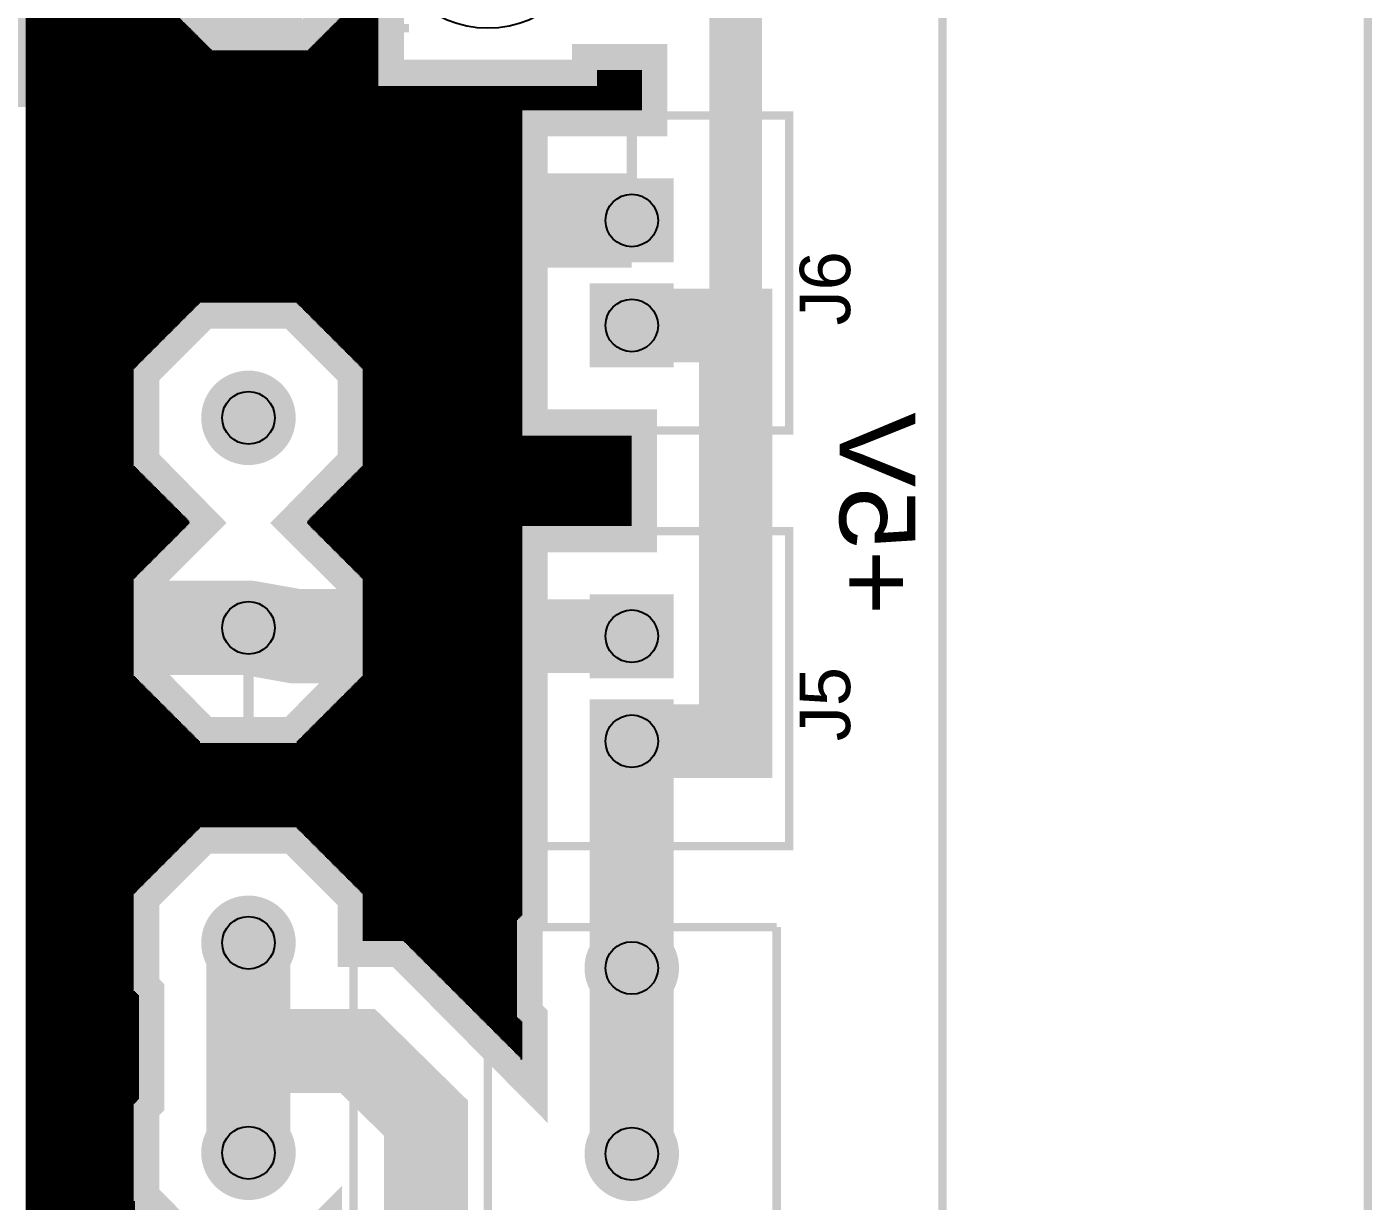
# Model space of a CAD drawing. Extents: x -1.81 to 1.81, y -3.04 to 3.03.
# Drawn here: x 0.475 to 1.756, y -1.612 to -0.494 of the extents above; entities that cross this region are included whole.
import ezdxf

# ---------------------------------------------------------------- set-up
doc = ezdxf.new("R2010")
doc.units = 0
doc.layers.get('0').update_dxf_attribs({"linetype": 'CONTINUOUS'})

# ---------------------------------------------------------------- blocks, each defined once
blk = doc.blocks.new('EPAD')
at = {"const_width": 0.5}
blk.add_lwpolyline([(-0.25, 0, 1), (0.25, 0, 1)], format="xyb", close=True, dxfattribs=at)
blk = doc.blocks.new('RPAD')
blk.add_trace([(-0.5, -0.5), (-0.5, 0.5), (0.5, -0.5), (0.5, 0.5)])

msp = doc.modelspace()

# ---------------------------------------------------------------- linework, layer by layer
for points, const_width in [([(1.752, -2.64), (1.752, 2.871)], 0.008), ([(-1.802, -2.65), (1.347, -2.65), (1.347, 2.861), (-1.802, 2.861), (-1.802, -2.65)], 0.008), ([(0.809, -0.396), (0.809, -0.55), (1.019, -0.55), (1.019, -0.535), (1.06, -0.535), (1.06, -0.573), (0.946, -0.573), (0.946, -0.883), (1.05, -0.883), (1.05, -0.969), (0.946, -0.969), (0.946, -1.34), (0.941, -1.345), (0.941, -1.436), (0.946, -1.441), (0.946, -1.477), (0.834, -1.364), (0.796, -1.364), (0.796, -1.32), (0.732, -1.256), (0.64, -1.256), (0.576, -1.32), (0.576, -1.411), (0.581, -1.416), (0.581, -1.515), (0.576, -1.52), (0.576, -1.611), (0.64, -1.676)], 0.05), ([(0.697, -0.505), (0.697, -0.406)], 0.08), ([(0.697, -0.406), (0.697, -0.516)], 0.01), ([(1.15, -0.778), (1.15, -0.445), (0.914, -0.445)], 0.05), ([(0.587, -0.452), (0.651, -0.516), (0.743, -0.516), (0.807, -0.452)], 0.05), ([(0.047, -0.524), (0.52, -0.524), (0.678, -0.524), (0.697, -0.505)], 0.08), ([(0.814, -0.52), (0.814, -0.47)], 0.008), ([(0.52, -0.678), (0.52, -0.524)], 0.09), ([(0.789, -0.495), (0.839, -0.495)], 0.008), ([(-1.213, -2.566), (0.786, -2.566), (0.786, -0.566), (-1.213, -0.566), (-1.213, -2.566)], 0.008), ([(0.901, -0.878), (1.201, -0.878), (1.201, -0.578), (0.901, -0.578), (0.901, -0.878)], 0.008), ([(1.051, -0.678), (1.051, -0.573)], 0.01), ([(0.874, -0.678), (0.52, -0.678)], 0.09), ([(0.686, -1.066), (0.52, -1.066), (0.52, -0.678)], 0.09), ([(1.051, -0.678), (0.874, -0.678), (0.874, -1.074)], 0.09), ([(0.951, -0.678), (0.901, -0.678)], 0.008), ([(0.951, -0.678), (0.951, -0.778), (0.901, -0.778)], 0.008), ([(1.051, -0.678), (0.946, -0.678)], 0.01), ([(0.796, -0.82), (0.796, -0.911), (0.742, -0.966), (0.796, -1.02), (0.796, -1.111), (0.732, -1.176), (0.64, -1.176), (0.576, -1.111), (0.576, -1.02), (0.63, -0.966), (0.576, -0.911), (0.576, -0.82), (0.64, -0.756), (0.732, -0.756), (0.796, -0.82)], 0.05), ([(1.051, -1.174), (1.15, -1.174), (1.15, -0.778), (1.051, -0.778)], 0.07), ([(0.901, -1.274), (1.201, -1.274), (1.201, -0.974), (0.901, -0.974), (0.901, -1.274)], 0.008), ([(0.52, -1.066), (0.52, -1.866)], 0.09), ([(0.874, -1.074), (0.731, -1.074), (0.686, -1.066)], 0.09), ([(1.05, -1.074), (0.874, -1.074)], 0.07), ([(1.051, -1.074), (1.05, -1.074)], 0.07), ([(0.686, -1.066), (0.576, -1.066)], 0.01), ([(0.686, -1.066), (0.796, -1.066)], 0.01), ([(0.686, -1.066), (0.686, -1.176)], 0.01), ([(0.951, -1.074), (0.901, -1.074)], 0.008), ([(0.951, -1.074), (0.951, -1.174), (0.901, -1.174)], 0.008), ([(1.051, -1.074), (0.946, -1.074)], 0.01), ([(1.051, -1.39), (1.051, -1.272), (1.051, -1.174)], 0.08), ([(0.686, -1.566), (0.686, -1.469), (0.686, -1.366)], 0.08), ([(0.914, -1.351), (0.914, -2.178)], 0.008), ([(0.914, -1.351), (1.189, -1.351)], 0.008), ([(0.914, -2.178), (1.189, -2.178), (1.189, -1.351)], 0.008), ([(1.051, -1.567), (1.051, -1.39)], 0.08), ([(1.051, -1.961), (0.953, -1.961), (0.855, -1.863), (0.855, -1.533), (0.79, -1.469), (0.686, -1.469)], 0.08), ([(0.732, -1.676), (0.75, -1.658), (0.75, -1.774)], 0.05)]:
    msp.add_lwpolyline(points, dxfattribs=dict(const_width=const_width))
for points in [[(0.477, -2.453), (0.477, 0.559)], [(0.478, -2.453), (0.478, 0.559)], [(0.479, -2.453), (0.479, 0.559)], [(0.48, -2.453), (0.48, 0.559)], [(0.481, -2.453), (0.481, 0.559)], [(0.482, -2.453), (0.482, 0.559)], [(0.483, -2.453), (0.483, 0.559)], [(0.484, -2.453), (0.484, 0.559)], [(0.485, -2.453), (0.485, 0.559)], [(0.486, -2.453), (0.486, 0.559)], [(0.487, -2.453), (0.487, 0.559)], [(0.488, -2.453), (0.488, 0.559)], [(0.489, -2.453), (0.489, 0.559)], [(0.49, -2.453), (0.49, 0.559)], [(0.491, -2.453), (0.491, 0.559)], [(0.492, -2.453), (0.492, 0.559)], [(0.493, -2.453), (0.493, 0.559)], [(0.494, -2.453), (0.494, 0.559)], [(0.495, -2.453), (0.495, 0.559)], [(0.496, -2.453), (0.496, 0.559)], [(0.497, -2.453), (0.497, 0.559)], [(0.498, -2.453), (0.498, 0.559)], [(0.499, -2.453), (0.499, 0.559)], [(0.5, -2.453), (0.5, 0.559)], [(0.501, -2.453), (0.501, 0.559)], [(0.502, -2.453), (0.502, 0.559)], [(0.503, -2.453), (0.503, 0.559)], [(0.504, -2.453), (0.504, 0.559)], [(0.505, -2.453), (0.505, 0.559)], [(0.506, -2.453), (0.506, 0.559)], [(0.507, -2.453), (0.507, 0.559)], [(0.508, -2.453), (0.508, 0.559)], [(0.509, -2.453), (0.509, 0.559)], [(0.51, -2.453), (0.51, 0.559)], [(0.511, -2.453), (0.511, 0.559)], [(0.512, -2.453), (0.512, 0.559)], [(0.513, -2.453), (0.513, 0.559)], [(0.514, -2.453), (0.514, 0.559)], [(0.515, -2.453), (0.515, 0.559)], [(0.516, -2.453), (0.516, 0.559)], [(0.517, -2.453), (0.517, 0.559)], [(0.518, -2.453), (0.518, 0.559)], [(0.519, -2.453), (0.519, 0.559)], [(0.52, -2.453), (0.52, 0.559)], [(0.521, -2.453), (0.521, 0.559)], [(0.522, -2.453), (0.522, 0.559)], [(0.523, -2.453), (0.523, 0.559)], [(0.524, -2.453), (0.524, 0.559)], [(0.525, -2.453), (0.525, 0.559)], [(0.526, -2.453), (0.526, 0.559)], [(0.527, -2.453), (0.527, 0.559)], [(0.528, -2.453), (0.528, 0.559)], [(0.529, -2.453), (0.529, 0.559)], [(0.53, -2.453), (0.53, 0.559)], [(0.531, -2.453), (0.531, 0.559)], [(0.532, -2.453), (0.532, 0.559)], [(0.533, -2.453), (0.533, 0.559)], [(0.534, -2.453), (0.534, 0.559)], [(0.535, -2.453), (0.535, 0.559)], [(0.536, -2.453), (0.536, 0.559)], [(0.537, -2.453), (0.537, 0.559)], [(0.538, -2.453), (0.538, 0.559)], [(0.539, -2.453), (0.539, 0.559)], [(0.54, -2.453), (0.54, 0.559)], [(0.541, -2.453), (0.541, 0.559)], [(0.542, -2.453), (0.542, 0.559)], [(0.543, -2.453), (0.543, 0.559)], [(0.544, -2.453), (0.544, 0.559)], [(0.545, -2.453), (0.545, 0.559)], [(0.546, -2.453), (0.546, 0.559)], [(0.476, -2.453), (0.476, -0.179)], [(0.547, -2.453), (0.547, -0.178)], [(0.548, -2.453), (0.548, -0.179)], [(0.475, -2.453), (0.475, -0.18)], [(0.549, -2.453), (0.549, -0.18)], [(0.55, -2.453), (0.55, -0.181)], [(0.551, -2.453), (0.551, -0.182)], [(0.552, -2.453), (0.552, -0.183)], [(0.553, -2.453), (0.553, -0.184)], [(0.554, -2.453), (0.554, -0.185)], [(0.555, -2.453), (0.555, -0.186)], [(0.556, -2.453), (0.556, -0.187)], [(0.557, -2.453), (0.557, -0.188)], [(0.558, -2.453), (0.558, -0.189)], [(0.559, -2.453), (0.559, -0.19)], [(0.56, -2.453), (0.56, -0.191)], [(0.561, -2.453), (0.561, -0.192)], [(0.562, -2.453), (0.562, -0.193)], [(0.563, -2.453), (0.563, -0.194)], [(0.564, -2.453), (0.564, -0.195)], [(0.565, -2.453), (0.565, -0.196)], [(0.566, -2.453), (0.566, -0.197)], [(0.567, -2.453), (0.567, -0.198)], [(0.568, -2.453), (0.568, -0.199)], [(0.569, -2.453), (0.569, -0.2)], [(0.57, -2.453), (0.57, -0.201)], [(0.571, -2.453), (0.571, -0.202)], [(0.572, -2.453), (0.572, -0.203)], [(0.573, -2.453), (0.573, -0.204)], [(0.574, -2.453), (0.574, -0.205)], [(0.575, -2.453), (0.575, -0.206)], [(0.576, -2.453), (0.576, -0.207)], [(0.577, -0.819), (0.577, -0.208)], [(0.578, -0.818), (0.578, -0.209)], [(0.579, -0.817), (0.579, -0.21)], [(0.58, -0.816), (0.58, -0.211)], [(0.581, -0.815), (0.581, -0.212)], [(0.582, -0.814), (0.582, -0.213)], [(0.583, -0.813), (0.583, -0.214)], [(0.584, -0.812), (0.584, -0.215)], [(0.585, -0.811), (0.585, -0.216)], [(0.586, -0.81), (0.586, -0.217)], [(0.587, -0.809), (0.587, -0.218)], [(0.807, -1.364), (0.807, -0.394)], [(0.808, -1.364), (0.808, -0.395)], [(0.809, -1.364), (0.809, -0.396)], [(0.588, -0.808), (0.588, -0.453)], [(0.589, -0.807), (0.589, -0.454)], [(0.59, -0.806), (0.59, -0.455)], [(0.591, -0.805), (0.591, -0.456)], [(0.592, -0.804), (0.592, -0.457)], [(0.593, -0.803), (0.593, -0.458)], [(0.594, -0.802), (0.594, -0.459)], [(0.595, -0.801), (0.595, -0.46)], [(0.596, -0.8), (0.596, -0.461)], [(0.798, -1.364), (0.798, -0.461)], [(0.799, -1.364), (0.799, -0.46)], [(0.8, -1.364), (0.8, -0.459)], [(0.801, -1.364), (0.801, -0.458)], [(0.802, -1.364), (0.802, -0.457)], [(0.803, -1.364), (0.803, -0.456)], [(0.804, -1.364), (0.804, -0.455)], [(0.805, -1.364), (0.805, -0.454)], [(0.806, -1.364), (0.806, -0.453)], [(0.597, -0.799), (0.597, -0.462)], [(0.598, -0.798), (0.598, -0.463)], [(0.599, -0.797), (0.599, -0.464)], [(0.6, -0.796), (0.6, -0.465)], [(0.601, -0.795), (0.601, -0.466)], [(0.602, -0.794), (0.602, -0.467)], [(0.603, -0.793), (0.603, -0.468)], [(0.604, -0.792), (0.604, -0.469)], [(0.605, -0.791), (0.605, -0.47)], [(0.606, -0.79), (0.606, -0.471)], [(0.607, -0.789), (0.607, -0.472)], [(0.608, -0.788), (0.608, -0.473)], [(0.786, -0.81), (0.786, -0.473)], [(0.787, -0.811), (0.787, -0.472)], [(0.788, -0.812), (0.788, -0.471)], [(0.789, -0.813), (0.789, -0.47)], [(0.79, -0.814), (0.79, -0.469)], [(0.791, -0.815), (0.791, -0.468)], [(0.792, -0.816), (0.792, -0.467)], [(0.793, -0.817), (0.793, -0.466)], [(0.794, -0.818), (0.794, -0.465)], [(0.795, -0.819), (0.795, -0.464)], [(0.796, -1.364), (0.796, -0.463)], [(0.797, -1.364), (0.797, -0.462)], [(0.609, -0.787), (0.609, -0.474)], [(0.61, -0.786), (0.61, -0.475)], [(0.611, -0.785), (0.611, -0.476)], [(0.612, -0.784), (0.612, -0.477)], [(0.613, -0.783), (0.613, -0.478)], [(0.614, -0.782), (0.614, -0.479)], [(0.615, -0.781), (0.615, -0.48)], [(0.616, -0.78), (0.616, -0.481)], [(0.617, -0.779), (0.617, -0.482)], [(0.618, -0.778), (0.618, -0.483)], [(0.619, -0.777), (0.619, -0.484)], [(0.62, -0.776), (0.62, -0.485)], [(0.621, -0.775), (0.621, -0.486)], [(0.773, -0.797), (0.773, -0.486)], [(0.774, -0.798), (0.774, -0.485)], [(0.775, -0.799), (0.775, -0.484)], [(0.776, -0.8), (0.776, -0.483)], [(0.777, -0.801), (0.777, -0.482)], [(0.778, -0.802), (0.778, -0.481)], [(0.779, -0.803), (0.779, -0.48)], [(0.78, -0.804), (0.78, -0.479)], [(0.781, -0.805), (0.781, -0.478)], [(0.782, -0.806), (0.782, -0.477)], [(0.783, -0.807), (0.783, -0.476)], [(0.784, -0.808), (0.784, -0.475)], [(0.785, -0.809), (0.785, -0.474)], [(0.622, -0.774), (0.622, -0.487)], [(0.623, -0.773), (0.623, -0.488)], [(0.624, -0.772), (0.624, -0.489)], [(0.625, -0.771), (0.625, -0.49)], [(0.626, -0.77), (0.626, -0.491)], [(0.627, -0.769), (0.627, -0.492)], [(0.628, -0.768), (0.628, -0.493)], [(0.629, -0.767), (0.629, -0.494)], [(0.63, -0.766), (0.63, -0.495)], [(0.631, -0.765), (0.631, -0.496)], [(0.632, -0.764), (0.632, -0.497)], [(0.633, -0.763), (0.633, -0.498)], [(0.634, -0.762), (0.634, -0.499)], [(0.76, -0.784), (0.76, -0.499)], [(0.761, -0.785), (0.761, -0.498)], [(0.762, -0.786), (0.762, -0.497)], [(0.763, -0.787), (0.763, -0.496)], [(0.764, -0.788), (0.764, -0.495)], [(0.765, -0.789), (0.765, -0.494)], [(0.766, -0.79), (0.766, -0.493)], [(0.767, -0.791), (0.767, -0.492)], [(0.768, -0.792), (0.768, -0.491)], [(0.769, -0.793), (0.769, -0.49)], [(0.77, -0.794), (0.77, -0.489)], [(0.771, -0.795), (0.771, -0.488)], [(0.772, -0.796), (0.772, -0.487)], [(0.635, -0.761), (0.635, -0.5)], [(0.636, -0.76), (0.636, -0.501)], [(0.637, -0.759), (0.637, -0.502)], [(0.638, -0.758), (0.638, -0.503)], [(0.639, -0.757), (0.639, -0.504)], [(0.64, -0.756), (0.64, -0.505)], [(0.641, -0.756), (0.641, -0.506)], [(0.642, -0.756), (0.642, -0.507)], [(0.643, -0.756), (0.643, -0.508)], [(0.644, -0.756), (0.644, -0.509)], [(0.645, -0.756), (0.645, -0.51)], [(0.646, -0.756), (0.646, -0.511)], [(0.647, -0.756), (0.647, -0.512)], [(0.747, -0.771), (0.747, -0.512)], [(0.748, -0.772), (0.748, -0.511)], [(0.749, -0.773), (0.749, -0.51)], [(0.75, -0.774), (0.75, -0.509)], [(0.751, -0.775), (0.751, -0.508)], [(0.752, -0.776), (0.752, -0.507)], [(0.753, -0.777), (0.753, -0.506)], [(0.754, -0.778), (0.754, -0.505)], [(0.755, -0.779), (0.755, -0.504)], [(0.756, -0.78), (0.756, -0.503)], [(0.757, -0.781), (0.757, -0.502)], [(0.758, -0.782), (0.758, -0.501)], [(0.759, -0.783), (0.759, -0.5)], [(0.648, -0.756), (0.648, -0.513)], [(0.649, -0.756), (0.649, -0.514)], [(0.65, -0.756), (0.65, -0.515)], [(0.651, -0.756), (0.651, -0.516)], [(0.652, -0.756), (0.652, -0.516)], [(0.653, -0.756), (0.653, -0.516)], [(0.654, -0.756), (0.654, -0.516)], [(0.655, -0.756), (0.655, -0.516)], [(0.656, -0.756), (0.656, -0.516)], [(0.657, -0.756), (0.657, -0.516)], [(0.658, -0.756), (0.658, -0.516)], [(0.659, -0.756), (0.659, -0.516)], [(0.66, -0.756), (0.66, -0.516)], [(0.661, -0.756), (0.661, -0.516)], [(0.662, -0.756), (0.662, -0.516)], [(0.663, -0.756), (0.663, -0.516)], [(0.664, -0.756), (0.664, -0.516)], [(0.665, -0.756), (0.665, -0.516)], [(0.666, -0.756), (0.666, -0.516)], [(0.667, -0.756), (0.667, -0.516)], [(0.668, -0.756), (0.668, -0.516)], [(0.669, -0.756), (0.669, -0.516)], [(0.67, -0.756), (0.67, -0.516)], [(0.671, -0.756), (0.671, -0.516)], [(0.672, -0.756), (0.672, -0.516)], [(0.673, -0.756), (0.673, -0.516)], [(0.674, -0.756), (0.674, -0.516)], [(0.675, -0.756), (0.675, -0.516)], [(0.676, -0.756), (0.676, -0.516)], [(0.677, -0.756), (0.677, -0.516)], [(0.678, -0.756), (0.678, -0.516)], [(0.679, -0.756), (0.679, -0.516)], [(0.68, -0.756), (0.68, -0.516)], [(0.681, -0.756), (0.681, -0.516)], [(0.682, -0.756), (0.682, -0.516)], [(0.683, -0.756), (0.683, -0.516)], [(0.684, -0.756), (0.684, -0.516)], [(0.685, -0.756), (0.685, -0.516)], [(0.686, -0.756), (0.686, -0.516)], [(0.687, -0.756), (0.687, -0.516)], [(0.688, -0.756), (0.688, -0.516)], [(0.689, -0.756), (0.689, -0.516)], [(0.69, -0.756), (0.69, -0.516)], [(0.691, -0.756), (0.691, -0.516)], [(0.692, -0.756), (0.692, -0.516)], [(0.693, -0.756), (0.693, -0.516)], [(0.694, -0.756), (0.694, -0.516)], [(0.695, -0.756), (0.695, -0.516)], [(0.696, -0.756), (0.696, -0.516)], [(0.697, -0.756), (0.697, -0.516)], [(0.698, -0.756), (0.698, -0.516)], [(0.699, -0.756), (0.699, -0.516)], [(0.7, -0.756), (0.7, -0.516)], [(0.701, -0.756), (0.701, -0.516)], [(0.702, -0.756), (0.702, -0.516)], [(0.703, -0.756), (0.703, -0.516)], [(0.704, -0.756), (0.704, -0.516)], [(0.705, -0.756), (0.705, -0.516)], [(0.706, -0.756), (0.706, -0.516)], [(0.707, -0.756), (0.707, -0.516)], [(0.708, -0.756), (0.708, -0.516)], [(0.709, -0.756), (0.709, -0.516)], [(0.71, -0.756), (0.71, -0.516)], [(0.711, -0.756), (0.711, -0.516)], [(0.712, -0.756), (0.712, -0.516)], [(0.713, -0.756), (0.713, -0.516)], [(0.714, -0.756), (0.714, -0.516)], [(0.715, -0.756), (0.715, -0.516)], [(0.716, -0.756), (0.716, -0.516)], [(0.717, -0.756), (0.717, -0.516)], [(0.718, -0.756), (0.718, -0.516)], [(0.719, -0.756), (0.719, -0.516)], [(0.72, -0.756), (0.72, -0.516)], [(0.721, -0.756), (0.721, -0.516)], [(0.722, -0.756), (0.722, -0.516)], [(0.723, -0.756), (0.723, -0.516)], [(0.724, -0.756), (0.724, -0.516)], [(0.725, -0.756), (0.725, -0.516)], [(0.726, -0.756), (0.726, -0.516)], [(0.727, -0.756), (0.727, -0.516)], [(0.728, -0.756), (0.728, -0.516)], [(0.729, -0.756), (0.729, -0.516)], [(0.73, -0.756), (0.73, -0.516)], [(0.731, -0.756), (0.731, -0.516)], [(0.732, -0.756), (0.732, -0.516)], [(0.733, -0.757), (0.733, -0.516)], [(0.734, -0.758), (0.734, -0.516)], [(0.735, -0.759), (0.735, -0.516)], [(0.736, -0.76), (0.736, -0.516)], [(0.737, -0.761), (0.737, -0.516)], [(0.738, -0.762), (0.738, -0.516)], [(0.739, -0.763), (0.739, -0.516)], [(0.74, -0.764), (0.74, -0.516)], [(0.741, -0.765), (0.741, -0.516)], [(0.742, -0.766), (0.742, -0.516)], [(0.743, -0.767), (0.743, -0.516)], [(0.744, -0.768), (0.744, -0.515)], [(0.745, -0.769), (0.745, -0.514)], [(0.746, -0.77), (0.746, -0.513)], [(1.019, -0.573), (1.019, -0.535)], [(1.02, -0.573), (1.02, -0.535)], [(1.021, -0.573), (1.021, -0.535)], [(1.022, -0.573), (1.022, -0.535)], [(1.023, -0.573), (1.023, -0.535)], [(1.024, -0.573), (1.024, -0.535)], [(1.025, -0.573), (1.025, -0.535)], [(1.026, -0.573), (1.026, -0.535)], [(1.027, -0.573), (1.027, -0.535)], [(1.028, -0.573), (1.028, -0.535)], [(1.029, -0.573), (1.029, -0.535)], [(1.03, -0.573), (1.03, -0.535)], [(1.031, -0.573), (1.031, -0.535)], [(1.032, -0.573), (1.032, -0.535)], [(1.033, -0.573), (1.033, -0.535)], [(1.034, -0.573), (1.034, -0.535)], [(1.035, -0.573), (1.035, -0.535)], [(1.036, -0.573), (1.036, -0.535)], [(1.037, -0.573), (1.037, -0.535)], [(1.038, -0.573), (1.038, -0.535)], [(1.039, -0.573), (1.039, -0.535)], [(1.04, -0.573), (1.04, -0.535)], [(1.041, -0.573), (1.041, -0.535)], [(1.042, -0.573), (1.042, -0.535)], [(1.043, -0.573), (1.043, -0.535)], [(1.044, -0.573), (1.044, -0.535)], [(1.045, -0.573), (1.045, -0.535)], [(1.046, -0.573), (1.046, -0.535)], [(1.047, -0.573), (1.047, -0.535)], [(1.048, -0.573), (1.048, -0.535)], [(1.049, -0.573), (1.049, -0.535)], [(1.05, -0.573), (1.05, -0.535)], [(1.051, -0.573), (1.051, -0.535)], [(1.052, -0.573), (1.052, -0.535)], [(1.053, -0.573), (1.053, -0.535)], [(1.054, -0.573), (1.054, -0.535)], [(1.055, -0.573), (1.055, -0.535)], [(1.056, -0.573), (1.056, -0.535)], [(1.057, -0.573), (1.057, -0.535)], [(1.058, -0.573), (1.058, -0.535)], [(1.059, -0.573), (1.059, -0.535)], [(1.06, -0.573), (1.06, -0.535)], [(0.81, -1.364), (0.81, -0.55)], [(0.811, -1.364), (0.811, -0.55)], [(0.812, -1.364), (0.812, -0.55)], [(0.813, -1.364), (0.813, -0.55)], [(0.814, -1.364), (0.814, -0.55)], [(0.815, -1.364), (0.815, -0.55)], [(0.816, -1.364), (0.816, -0.55)], [(0.817, -1.364), (0.817, -0.55)], [(0.818, -1.364), (0.818, -0.55)], [(0.819, -1.364), (0.819, -0.55)], [(0.82, -1.364), (0.82, -0.55)], [(0.821, -1.364), (0.821, -0.55)], [(0.822, -1.364), (0.822, -0.55)], [(0.823, -1.364), (0.823, -0.55)], [(0.824, -1.364), (0.824, -0.55)], [(0.825, -1.364), (0.825, -0.55)], [(0.826, -1.364), (0.826, -0.55)], [(0.827, -1.364), (0.827, -0.55)], [(0.828, -1.364), (0.828, -0.55)], [(0.829, -1.364), (0.829, -0.55)], [(0.83, -1.364), (0.83, -0.55)], [(0.831, -1.364), (0.831, -0.55)], [(0.832, -1.364), (0.832, -0.55)], [(0.833, -1.364), (0.833, -0.55)], [(0.834, -1.364), (0.834, -0.55)], [(0.835, -1.365), (0.835, -0.55)], [(0.836, -1.366), (0.836, -0.55)], [(0.837, -1.367), (0.837, -0.55)], [(0.838, -1.368), (0.838, -0.55)], [(0.839, -1.369), (0.839, -0.55)], [(0.84, -1.37), (0.84, -0.55)], [(0.841, -1.371), (0.841, -0.55)], [(0.842, -1.372), (0.842, -0.55)], [(0.843, -1.373), (0.843, -0.55)], [(0.844, -1.374), (0.844, -0.55)], [(0.845, -1.375), (0.845, -0.55)], [(0.846, -1.376), (0.846, -0.55)], [(0.847, -1.377), (0.847, -0.55)], [(0.848, -1.378), (0.848, -0.55)], [(0.849, -1.379), (0.849, -0.55)], [(0.85, -1.38), (0.85, -0.55)], [(0.851, -1.381), (0.851, -0.55)], [(0.852, -1.382), (0.852, -0.55)], [(0.853, -1.383), (0.853, -0.55)], [(0.854, -1.384), (0.854, -0.55)], [(0.855, -1.385), (0.855, -0.55)], [(0.856, -1.386), (0.856, -0.55)], [(0.857, -1.387), (0.857, -0.55)], [(0.858, -1.388), (0.858, -0.55)], [(0.859, -1.389), (0.859, -0.55)], [(0.86, -1.39), (0.86, -0.55)], [(0.861, -1.391), (0.861, -0.55)], [(0.862, -1.392), (0.862, -0.55)], [(0.863, -1.393), (0.863, -0.55)], [(0.864, -1.394), (0.864, -0.55)], [(0.865, -1.395), (0.865, -0.55)], [(0.866, -1.396), (0.866, -0.55)], [(0.867, -1.397), (0.867, -0.55)], [(0.868, -1.398), (0.868, -0.55)], [(0.869, -1.399), (0.869, -0.55)], [(0.87, -1.4), (0.87, -0.55)], [(0.871, -1.401), (0.871, -0.55)], [(0.872, -1.402), (0.872, -0.55)], [(0.873, -1.403), (0.873, -0.55)], [(0.874, -1.404), (0.874, -0.55)], [(0.875, -1.405), (0.875, -0.55)], [(0.876, -1.406), (0.876, -0.55)], [(0.877, -1.407), (0.877, -0.55)], [(0.878, -1.408), (0.878, -0.55)], [(0.879, -1.409), (0.879, -0.55)], [(0.88, -1.41), (0.88, -0.55)], [(0.881, -1.411), (0.881, -0.55)], [(0.882, -1.412), (0.882, -0.55)], [(0.883, -1.413), (0.883, -0.55)], [(0.884, -1.414), (0.884, -0.55)], [(0.885, -1.415), (0.885, -0.55)], [(0.886, -1.416), (0.886, -0.55)], [(0.887, -1.417), (0.887, -0.55)], [(0.888, -1.418), (0.888, -0.55)], [(0.889, -1.419), (0.889, -0.55)], [(0.89, -1.42), (0.89, -0.55)], [(0.891, -1.421), (0.891, -0.55)], [(0.892, -1.422), (0.892, -0.55)], [(0.893, -1.423), (0.893, -0.55)], [(0.894, -1.424), (0.894, -0.55)], [(0.895, -1.425), (0.895, -0.55)], [(0.896, -1.426), (0.896, -0.55)], [(0.897, -1.427), (0.897, -0.55)], [(0.898, -1.428), (0.898, -0.55)], [(0.899, -1.429), (0.899, -0.55)], [(0.9, -1.43), (0.9, -0.55)], [(0.901, -1.431), (0.901, -0.55)], [(0.902, -1.432), (0.902, -0.55)], [(0.903, -1.433), (0.903, -0.55)], [(0.904, -1.434), (0.904, -0.55)], [(0.905, -1.435), (0.905, -0.55)], [(0.906, -1.436), (0.906, -0.55)], [(0.907, -1.437), (0.907, -0.55)], [(0.908, -1.438), (0.908, -0.55)], [(0.909, -1.439), (0.909, -0.55)], [(0.91, -1.44), (0.91, -0.55)], [(0.911, -1.441), (0.911, -0.55)], [(0.912, -1.442), (0.912, -0.55)], [(0.913, -1.443), (0.913, -0.55)], [(0.914, -1.444), (0.914, -0.55)], [(0.915, -1.445), (0.915, -0.55)], [(0.916, -1.446), (0.916, -0.55)], [(0.917, -1.447), (0.917, -0.55)], [(0.918, -1.448), (0.918, -0.55)], [(0.919, -1.449), (0.919, -0.55)], [(0.92, -1.45), (0.92, -0.55)], [(0.921, -1.451), (0.921, -0.55)], [(0.922, -1.452), (0.922, -0.55)], [(0.923, -1.453), (0.923, -0.55)], [(0.924, -1.454), (0.924, -0.55)], [(0.925, -1.455), (0.925, -0.55)], [(0.926, -1.456), (0.926, -0.55)], [(0.927, -1.457), (0.927, -0.55)], [(0.928, -1.458), (0.928, -0.55)], [(0.929, -1.459), (0.929, -0.55)], [(0.93, -1.46), (0.93, -0.55)], [(0.931, -1.461), (0.931, -0.55)], [(0.932, -1.462), (0.932, -0.55)], [(0.933, -1.463), (0.933, -0.55)], [(0.934, -1.464), (0.934, -0.55)], [(0.935, -1.465), (0.935, -0.55)], [(0.936, -1.466), (0.936, -0.55)], [(0.937, -1.467), (0.937, -0.55)], [(0.938, -1.468), (0.938, -0.55)], [(0.939, -1.469), (0.939, -0.55)], [(0.94, -1.47), (0.94, -0.55)], [(0.941, -1.471), (0.941, -0.55)], [(0.942, -1.344), (0.942, -0.55)], [(0.943, -1.343), (0.943, -0.55)], [(0.944, -1.342), (0.944, -0.55)], [(0.945, -1.341), (0.945, -0.55)], [(0.946, -1.34), (0.946, -0.55)], [(0.947, -0.573), (0.947, -0.55)], [(0.948, -0.573), (0.948, -0.55)], [(0.949, -0.573), (0.949, -0.55)], [(0.95, -0.573), (0.95, -0.55)], [(0.951, -0.573), (0.951, -0.55)], [(0.952, -0.573), (0.952, -0.55)], [(0.953, -0.573), (0.953, -0.55)], [(0.954, -0.573), (0.954, -0.55)], [(0.955, -0.573), (0.955, -0.55)], [(0.956, -0.573), (0.956, -0.55)], [(0.957, -0.573), (0.957, -0.55)], [(0.958, -0.573), (0.958, -0.55)], [(0.959, -0.573), (0.959, -0.55)], [(0.96, -0.573), (0.96, -0.55)], [(0.961, -0.573), (0.961, -0.55)], [(0.962, -0.573), (0.962, -0.55)], [(0.963, -0.573), (0.963, -0.55)], [(0.964, -0.573), (0.964, -0.55)], [(0.965, -0.573), (0.965, -0.55)], [(0.966, -0.573), (0.966, -0.55)], [(0.967, -0.573), (0.967, -0.55)], [(0.968, -0.573), (0.968, -0.55)], [(0.969, -0.573), (0.969, -0.55)], [(0.97, -0.573), (0.97, -0.55)], [(0.971, -0.573), (0.971, -0.55)], [(0.972, -0.573), (0.972, -0.55)], [(0.973, -0.573), (0.973, -0.55)], [(0.974, -0.573), (0.974, -0.55)], [(0.975, -0.573), (0.975, -0.55)], [(0.976, -0.573), (0.976, -0.55)], [(0.977, -0.573), (0.977, -0.55)], [(0.978, -0.573), (0.978, -0.55)], [(0.979, -0.573), (0.979, -0.55)], [(0.98, -0.573), (0.98, -0.55)], [(0.981, -0.573), (0.981, -0.55)], [(0.982, -0.573), (0.982, -0.55)], [(0.983, -0.573), (0.983, -0.55)], [(0.984, -0.573), (0.984, -0.55)], [(0.985, -0.573), (0.985, -0.55)], [(0.986, -0.573), (0.986, -0.55)], [(0.987, -0.573), (0.987, -0.55)], [(0.988, -0.573), (0.988, -0.55)], [(0.989, -0.573), (0.989, -0.55)], [(0.99, -0.573), (0.99, -0.55)], [(0.991, -0.573), (0.991, -0.55)], [(0.992, -0.573), (0.992, -0.55)], [(0.993, -0.573), (0.993, -0.55)], [(0.994, -0.573), (0.994, -0.55)], [(0.995, -0.573), (0.995, -0.55)], [(0.996, -0.573), (0.996, -0.55)], [(0.997, -0.573), (0.997, -0.55)], [(0.998, -0.573), (0.998, -0.55)], [(0.999, -0.573), (0.999, -0.55)], [(1, -0.573), (1, -0.55)], [(1.001, -0.573), (1.001, -0.55)], [(1.002, -0.573), (1.002, -0.55)], [(1.003, -0.573), (1.003, -0.55)], [(1.004, -0.573), (1.004, -0.55)], [(1.005, -0.573), (1.005, -0.55)], [(1.006, -0.573), (1.006, -0.55)], [(1.007, -0.573), (1.007, -0.55)], [(1.008, -0.573), (1.008, -0.55)], [(1.009, -0.573), (1.009, -0.55)], [(1.01, -0.573), (1.01, -0.55)], [(1.011, -0.573), (1.011, -0.55)], [(1.012, -0.573), (1.012, -0.55)], [(1.013, -0.573), (1.013, -0.55)], [(1.014, -0.573), (1.014, -0.55)], [(1.015, -0.573), (1.015, -0.55)], [(1.016, -0.573), (1.016, -0.55)], [(1.017, -0.573), (1.017, -0.55)], [(1.018, -0.573), (1.018, -0.55)], [(0.947, -0.969), (0.947, -0.883)], [(0.948, -0.969), (0.948, -0.883)], [(0.949, -0.969), (0.949, -0.883)], [(0.95, -0.969), (0.95, -0.883)], [(0.951, -0.969), (0.951, -0.883)], [(0.952, -0.969), (0.952, -0.883)], [(0.953, -0.969), (0.953, -0.883)], [(0.954, -0.969), (0.954, -0.883)], [(0.955, -0.969), (0.955, -0.883)], [(0.956, -0.969), (0.956, -0.883)], [(0.957, -0.969), (0.957, -0.883)], [(0.958, -0.969), (0.958, -0.883)], [(0.959, -0.969), (0.959, -0.883)], [(0.96, -0.969), (0.96, -0.883)], [(0.961, -0.969), (0.961, -0.883)], [(0.962, -0.969), (0.962, -0.883)], [(0.963, -0.969), (0.963, -0.883)], [(0.964, -0.969), (0.964, -0.883)], [(0.965, -0.969), (0.965, -0.883)], [(0.966, -0.969), (0.966, -0.883)], [(0.967, -0.969), (0.967, -0.883)], [(0.968, -0.969), (0.968, -0.883)], [(0.969, -0.969), (0.969, -0.883)], [(0.97, -0.969), (0.97, -0.883)], [(0.971, -0.969), (0.971, -0.883)], [(0.972, -0.969), (0.972, -0.883)], [(0.973, -0.969), (0.973, -0.883)], [(0.974, -0.969), (0.974, -0.883)], [(0.975, -0.969), (0.975, -0.883)], [(0.976, -0.969), (0.976, -0.883)], [(0.977, -0.969), (0.977, -0.883)], [(0.978, -0.969), (0.978, -0.883)], [(0.979, -0.969), (0.979, -0.883)], [(0.98, -0.969), (0.98, -0.883)], [(0.981, -0.969), (0.981, -0.883)], [(0.982, -0.969), (0.982, -0.883)], [(0.983, -0.969), (0.983, -0.883)], [(0.984, -0.969), (0.984, -0.883)], [(0.985, -0.969), (0.985, -0.883)], [(0.986, -0.969), (0.986, -0.883)], [(0.987, -0.969), (0.987, -0.883)], [(0.988, -0.969), (0.988, -0.883)], [(0.989, -0.969), (0.989, -0.883)], [(0.99, -0.969), (0.99, -0.883)], [(0.991, -0.969), (0.991, -0.883)], [(0.992, -0.969), (0.992, -0.883)], [(0.993, -0.969), (0.993, -0.883)], [(0.994, -0.969), (0.994, -0.883)], [(0.995, -0.969), (0.995, -0.883)], [(0.996, -0.969), (0.996, -0.883)], [(0.997, -0.969), (0.997, -0.883)], [(0.998, -0.969), (0.998, -0.883)], [(0.999, -0.969), (0.999, -0.883)], [(1, -0.969), (1, -0.883)], [(1.001, -0.969), (1.001, -0.883)], [(1.002, -0.969), (1.002, -0.883)], [(1.003, -0.969), (1.003, -0.883)], [(1.004, -0.969), (1.004, -0.883)], [(1.005, -0.969), (1.005, -0.883)], [(1.006, -0.969), (1.006, -0.883)], [(1.007, -0.969), (1.007, -0.883)], [(1.008, -0.969), (1.008, -0.883)], [(1.009, -0.969), (1.009, -0.883)], [(1.01, -0.969), (1.01, -0.883)], [(1.011, -0.969), (1.011, -0.883)], [(1.012, -0.969), (1.012, -0.883)], [(1.013, -0.969), (1.013, -0.883)], [(1.014, -0.969), (1.014, -0.883)], [(1.015, -0.969), (1.015, -0.883)], [(1.016, -0.969), (1.016, -0.883)], [(1.017, -0.969), (1.017, -0.883)], [(1.018, -0.969), (1.018, -0.883)], [(1.019, -0.969), (1.019, -0.883)], [(1.02, -0.969), (1.02, -0.883)], [(1.021, -0.969), (1.021, -0.883)], [(1.022, -0.969), (1.022, -0.883)], [(1.023, -0.969), (1.023, -0.883)], [(1.024, -0.969), (1.024, -0.883)], [(1.025, -0.969), (1.025, -0.883)], [(1.026, -0.969), (1.026, -0.883)], [(1.027, -0.969), (1.027, -0.883)], [(1.028, -0.969), (1.028, -0.883)], [(1.029, -0.969), (1.029, -0.883)], [(1.03, -0.969), (1.03, -0.883)], [(1.031, -0.969), (1.031, -0.883)], [(1.032, -0.969), (1.032, -0.883)], [(1.033, -0.969), (1.033, -0.883)], [(1.034, -0.969), (1.034, -0.883)], [(1.035, -0.969), (1.035, -0.883)], [(1.036, -0.969), (1.036, -0.883)], [(1.037, -0.969), (1.037, -0.883)], [(1.038, -0.969), (1.038, -0.883)], [(1.039, -0.969), (1.039, -0.883)], [(1.04, -0.969), (1.04, -0.883)], [(1.041, -0.969), (1.041, -0.883)], [(1.042, -0.969), (1.042, -0.883)], [(1.043, -0.969), (1.043, -0.883)], [(1.044, -0.969), (1.044, -0.883)], [(1.045, -0.969), (1.045, -0.883)], [(1.046, -0.969), (1.046, -0.883)], [(1.047, -0.969), (1.047, -0.883)], [(1.048, -0.969), (1.048, -0.883)], [(1.049, -0.969), (1.049, -0.883)], [(1.05, -0.969), (1.05, -0.883)], [(0.577, -1.019), (0.577, -0.912)], [(0.578, -1.018), (0.578, -0.913)], [(0.579, -1.017), (0.579, -0.914)], [(0.58, -1.016), (0.58, -0.915)], [(0.581, -1.015), (0.581, -0.916)], [(0.582, -1.014), (0.582, -0.917)], [(0.583, -1.013), (0.583, -0.918)], [(0.584, -1.012), (0.584, -0.919)], [(0.585, -1.011), (0.585, -0.92)], [(0.586, -1.01), (0.586, -0.921)], [(0.587, -1.009), (0.587, -0.922)], [(0.785, -1.009), (0.785, -0.922)], [(0.786, -1.01), (0.786, -0.921)], [(0.787, -1.011), (0.787, -0.92)], [(0.788, -1.012), (0.788, -0.919)], [(0.789, -1.013), (0.789, -0.918)], [(0.79, -1.014), (0.79, -0.917)], [(0.791, -1.015), (0.791, -0.916)], [(0.792, -1.016), (0.792, -0.915)], [(0.793, -1.017), (0.793, -0.914)], [(0.794, -1.018), (0.794, -0.913)], [(0.795, -1.019), (0.795, -0.912)], [(0.588, -1.008), (0.588, -0.923)], [(0.589, -1.007), (0.589, -0.924)], [(0.59, -1.006), (0.59, -0.925)], [(0.591, -1.005), (0.591, -0.926)], [(0.592, -1.004), (0.592, -0.927)], [(0.593, -1.003), (0.593, -0.928)], [(0.594, -1.002), (0.594, -0.929)], [(0.595, -1.001), (0.595, -0.93)], [(0.596, -1), (0.596, -0.931)], [(0.597, -0.999), (0.597, -0.932)], [(0.598, -0.998), (0.598, -0.933)], [(0.599, -0.997), (0.599, -0.934)], [(0.6, -0.996), (0.6, -0.935)], [(0.772, -0.996), (0.772, -0.935)], [(0.773, -0.997), (0.773, -0.934)], [(0.774, -0.998), (0.774, -0.933)], [(0.775, -0.999), (0.775, -0.932)], [(0.776, -1), (0.776, -0.931)], [(0.777, -1.001), (0.777, -0.93)], [(0.778, -1.002), (0.778, -0.929)], [(0.779, -1.003), (0.779, -0.928)], [(0.78, -1.004), (0.78, -0.927)], [(0.781, -1.005), (0.781, -0.926)], [(0.782, -1.006), (0.782, -0.925)], [(0.783, -1.007), (0.783, -0.924)], [(0.784, -1.008), (0.784, -0.923)], [(0.601, -0.995), (0.601, -0.936)], [(0.602, -0.994), (0.602, -0.937)], [(0.603, -0.993), (0.603, -0.938)], [(0.604, -0.992), (0.604, -0.939)], [(0.605, -0.991), (0.605, -0.94)], [(0.606, -0.99), (0.606, -0.941)], [(0.607, -0.989), (0.607, -0.942)], [(0.608, -0.988), (0.608, -0.943)], [(0.609, -0.987), (0.609, -0.944)], [(0.61, -0.986), (0.61, -0.945)], [(0.611, -0.985), (0.611, -0.946)], [(0.612, -0.984), (0.612, -0.947)], [(0.76, -0.984), (0.76, -0.947)], [(0.761, -0.985), (0.761, -0.946)], [(0.762, -0.986), (0.762, -0.945)], [(0.763, -0.987), (0.763, -0.944)], [(0.764, -0.988), (0.764, -0.943)], [(0.765, -0.989), (0.765, -0.942)], [(0.766, -0.99), (0.766, -0.941)], [(0.767, -0.991), (0.767, -0.94)], [(0.768, -0.992), (0.768, -0.939)], [(0.769, -0.993), (0.769, -0.938)], [(0.77, -0.994), (0.77, -0.937)], [(0.771, -0.995), (0.771, -0.936)], [(0.613, -0.983), (0.613, -0.948)], [(0.614, -0.982), (0.614, -0.949)], [(0.615, -0.981), (0.615, -0.95)], [(0.616, -0.98), (0.616, -0.951)], [(0.617, -0.979), (0.617, -0.952)], [(0.618, -0.978), (0.618, -0.953)], [(0.619, -0.977), (0.619, -0.954)], [(0.62, -0.976), (0.62, -0.955)], [(0.621, -0.975), (0.621, -0.956)], [(0.622, -0.974), (0.622, -0.957)], [(0.623, -0.973), (0.623, -0.958)], [(0.624, -0.972), (0.624, -0.959)], [(0.625, -0.971), (0.625, -0.96)], [(0.747, -0.971), (0.747, -0.96)], [(0.748, -0.972), (0.748, -0.959)], [(0.749, -0.973), (0.749, -0.958)], [(0.75, -0.974), (0.75, -0.957)], [(0.751, -0.975), (0.751, -0.956)], [(0.752, -0.976), (0.752, -0.955)], [(0.753, -0.977), (0.753, -0.954)], [(0.754, -0.978), (0.754, -0.953)], [(0.755, -0.979), (0.755, -0.952)], [(0.756, -0.98), (0.756, -0.951)], [(0.757, -0.981), (0.757, -0.95)], [(0.758, -0.982), (0.758, -0.949)], [(0.759, -0.983), (0.759, -0.948)], [(0.626, -0.97), (0.626, -0.961)], [(0.627, -0.969), (0.627, -0.962)], [(0.628, -0.968), (0.628, -0.963)], [(0.629, -0.967), (0.629, -0.964)], [(0.63, -0.966), (0.63, -0.966)], [(0.742, -0.966), (0.742, -0.966)], [(0.743, -0.967), (0.743, -0.964)], [(0.744, -0.968), (0.744, -0.963)], [(0.745, -0.969), (0.745, -0.962)], [(0.746, -0.97), (0.746, -0.961)], [(0.577, -1.319), (0.577, -1.112)], [(0.578, -1.318), (0.578, -1.113)], [(0.579, -1.317), (0.579, -1.114)], [(0.793, -1.317), (0.793, -1.114)], [(0.794, -1.318), (0.794, -1.113)], [(0.795, -1.319), (0.795, -1.112)], [(0.58, -1.316), (0.58, -1.115)], [(0.581, -1.315), (0.581, -1.116)], [(0.582, -1.314), (0.582, -1.117)], [(0.583, -1.313), (0.583, -1.118)], [(0.584, -1.312), (0.584, -1.119)], [(0.585, -1.311), (0.585, -1.12)], [(0.586, -1.31), (0.586, -1.121)], [(0.587, -1.309), (0.587, -1.122)], [(0.588, -1.308), (0.588, -1.123)], [(0.589, -1.307), (0.589, -1.124)], [(0.59, -1.306), (0.59, -1.125)], [(0.591, -1.305), (0.591, -1.126)], [(0.592, -1.304), (0.592, -1.127)], [(0.78, -1.304), (0.78, -1.127)], [(0.781, -1.305), (0.781, -1.126)], [(0.782, -1.306), (0.782, -1.125)], [(0.783, -1.307), (0.783, -1.124)], [(0.784, -1.308), (0.784, -1.123)], [(0.785, -1.309), (0.785, -1.122)], [(0.786, -1.31), (0.786, -1.121)], [(0.787, -1.311), (0.787, -1.12)], [(0.788, -1.312), (0.788, -1.119)], [(0.789, -1.313), (0.789, -1.118)], [(0.79, -1.314), (0.79, -1.117)], [(0.791, -1.315), (0.791, -1.116)], [(0.792, -1.316), (0.792, -1.115)], [(0.593, -1.303), (0.593, -1.128)], [(0.594, -1.302), (0.594, -1.129)], [(0.595, -1.301), (0.595, -1.13)], [(0.596, -1.3), (0.596, -1.131)], [(0.597, -1.299), (0.597, -1.132)], [(0.598, -1.298), (0.598, -1.133)], [(0.599, -1.297), (0.599, -1.134)], [(0.6, -1.296), (0.6, -1.135)], [(0.601, -1.295), (0.601, -1.136)], [(0.602, -1.294), (0.602, -1.137)], [(0.603, -1.293), (0.603, -1.138)], [(0.604, -1.292), (0.604, -1.139)], [(0.605, -1.291), (0.605, -1.14)], [(0.767, -1.291), (0.767, -1.14)], [(0.768, -1.292), (0.768, -1.139)], [(0.769, -1.293), (0.769, -1.138)], [(0.77, -1.294), (0.77, -1.137)], [(0.771, -1.295), (0.771, -1.136)], [(0.772, -1.296), (0.772, -1.135)], [(0.773, -1.297), (0.773, -1.134)], [(0.774, -1.298), (0.774, -1.133)], [(0.775, -1.299), (0.775, -1.132)], [(0.776, -1.3), (0.776, -1.131)], [(0.777, -1.301), (0.777, -1.13)], [(0.778, -1.302), (0.778, -1.129)], [(0.779, -1.303), (0.779, -1.128)], [(0.606, -1.29), (0.606, -1.141)], [(0.607, -1.289), (0.607, -1.142)], [(0.608, -1.288), (0.608, -1.143)], [(0.609, -1.287), (0.609, -1.144)], [(0.61, -1.286), (0.61, -1.145)], [(0.611, -1.285), (0.611, -1.146)], [(0.612, -1.284), (0.612, -1.147)], [(0.613, -1.283), (0.613, -1.148)], [(0.614, -1.282), (0.614, -1.149)], [(0.615, -1.281), (0.615, -1.15)], [(0.616, -1.28), (0.616, -1.151)], [(0.617, -1.279), (0.617, -1.152)], [(0.755, -1.279), (0.755, -1.152)], [(0.756, -1.28), (0.756, -1.151)], [(0.757, -1.281), (0.757, -1.15)], [(0.758, -1.282), (0.758, -1.149)], [(0.759, -1.283), (0.759, -1.148)], [(0.76, -1.284), (0.76, -1.147)], [(0.761, -1.285), (0.761, -1.146)], [(0.762, -1.286), (0.762, -1.145)], [(0.763, -1.287), (0.763, -1.144)], [(0.764, -1.288), (0.764, -1.143)], [(0.765, -1.289), (0.765, -1.142)], [(0.766, -1.29), (0.766, -1.141)], [(0.618, -1.278), (0.618, -1.153)], [(0.619, -1.277), (0.619, -1.154)], [(0.62, -1.276), (0.62, -1.155)], [(0.621, -1.275), (0.621, -1.156)], [(0.622, -1.274), (0.622, -1.157)], [(0.623, -1.273), (0.623, -1.158)], [(0.624, -1.272), (0.624, -1.159)], [(0.625, -1.271), (0.625, -1.16)], [(0.626, -1.27), (0.626, -1.161)], [(0.627, -1.269), (0.627, -1.162)], [(0.628, -1.268), (0.628, -1.163)], [(0.629, -1.267), (0.629, -1.164)], [(0.63, -1.266), (0.63, -1.165)], [(0.742, -1.266), (0.742, -1.165)], [(0.743, -1.267), (0.743, -1.164)], [(0.744, -1.268), (0.744, -1.163)], [(0.745, -1.269), (0.745, -1.162)], [(0.746, -1.27), (0.746, -1.161)], [(0.747, -1.271), (0.747, -1.16)], [(0.748, -1.272), (0.748, -1.159)], [(0.749, -1.273), (0.749, -1.158)], [(0.75, -1.274), (0.75, -1.157)], [(0.751, -1.275), (0.751, -1.156)], [(0.752, -1.276), (0.752, -1.155)], [(0.753, -1.277), (0.753, -1.154)], [(0.754, -1.278), (0.754, -1.153)], [(0.631, -1.265), (0.631, -1.166)], [(0.632, -1.264), (0.632, -1.167)], [(0.633, -1.263), (0.633, -1.168)], [(0.634, -1.262), (0.634, -1.169)], [(0.635, -1.261), (0.635, -1.17)], [(0.636, -1.26), (0.636, -1.171)], [(0.637, -1.259), (0.637, -1.172)], [(0.638, -1.258), (0.638, -1.173)], [(0.639, -1.257), (0.639, -1.174)], [(0.64, -1.256), (0.64, -1.176)], [(0.641, -1.256), (0.641, -1.176)], [(0.642, -1.256), (0.642, -1.176)], [(0.643, -1.256), (0.643, -1.176)], [(0.644, -1.256), (0.644, -1.176)], [(0.645, -1.256), (0.645, -1.176)], [(0.646, -1.256), (0.646, -1.176)], [(0.647, -1.256), (0.647, -1.176)], [(0.648, -1.256), (0.648, -1.176)], [(0.649, -1.256), (0.649, -1.176)], [(0.65, -1.256), (0.65, -1.176)], [(0.651, -1.256), (0.651, -1.176)], [(0.652, -1.256), (0.652, -1.176)], [(0.653, -1.256), (0.653, -1.176)], [(0.654, -1.256), (0.654, -1.176)], [(0.655, -1.256), (0.655, -1.176)], [(0.656, -1.256), (0.656, -1.176)], [(0.657, -1.256), (0.657, -1.176)], [(0.658, -1.256), (0.658, -1.176)], [(0.659, -1.256), (0.659, -1.176)], [(0.66, -1.256), (0.66, -1.176)], [(0.661, -1.256), (0.661, -1.176)], [(0.662, -1.256), (0.662, -1.176)], [(0.663, -1.256), (0.663, -1.176)], [(0.664, -1.256), (0.664, -1.176)], [(0.665, -1.256), (0.665, -1.176)], [(0.666, -1.256), (0.666, -1.176)], [(0.667, -1.256), (0.667, -1.176)], [(0.668, -1.256), (0.668, -1.176)], [(0.669, -1.256), (0.669, -1.176)], [(0.67, -1.256), (0.67, -1.176)], [(0.671, -1.256), (0.671, -1.176)], [(0.672, -1.256), (0.672, -1.176)], [(0.673, -1.256), (0.673, -1.176)], [(0.674, -1.256), (0.674, -1.176)], [(0.675, -1.256), (0.675, -1.176)], [(0.676, -1.256), (0.676, -1.176)], [(0.677, -1.256), (0.677, -1.176)], [(0.678, -1.256), (0.678, -1.176)], [(0.679, -1.256), (0.679, -1.176)], [(0.68, -1.256), (0.68, -1.176)], [(0.681, -1.256), (0.681, -1.176)], [(0.682, -1.256), (0.682, -1.176)], [(0.683, -1.256), (0.683, -1.176)], [(0.684, -1.256), (0.684, -1.176)], [(0.685, -1.256), (0.685, -1.176)], [(0.686, -1.256), (0.686, -1.176)], [(0.687, -1.256), (0.687, -1.176)], [(0.688, -1.256), (0.688, -1.176)], [(0.689, -1.256), (0.689, -1.176)], [(0.69, -1.256), (0.69, -1.176)], [(0.691, -1.256), (0.691, -1.176)], [(0.692, -1.256), (0.692, -1.176)], [(0.693, -1.256), (0.693, -1.176)], [(0.694, -1.256), (0.694, -1.176)], [(0.695, -1.256), (0.695, -1.176)], [(0.696, -1.256), (0.696, -1.176)], [(0.697, -1.256), (0.697, -1.176)], [(0.698, -1.256), (0.698, -1.176)], [(0.699, -1.256), (0.699, -1.176)], [(0.7, -1.256), (0.7, -1.176)], [(0.701, -1.256), (0.701, -1.176)], [(0.702, -1.256), (0.702, -1.176)], [(0.703, -1.256), (0.703, -1.176)], [(0.704, -1.256), (0.704, -1.176)], [(0.705, -1.256), (0.705, -1.176)], [(0.706, -1.256), (0.706, -1.176)], [(0.707, -1.256), (0.707, -1.176)], [(0.708, -1.256), (0.708, -1.176)], [(0.709, -1.256), (0.709, -1.176)], [(0.71, -1.256), (0.71, -1.176)], [(0.711, -1.256), (0.711, -1.176)], [(0.712, -1.256), (0.712, -1.176)], [(0.713, -1.256), (0.713, -1.176)], [(0.714, -1.256), (0.714, -1.176)], [(0.715, -1.256), (0.715, -1.176)], [(0.716, -1.256), (0.716, -1.176)], [(0.717, -1.256), (0.717, -1.176)], [(0.718, -1.256), (0.718, -1.176)], [(0.719, -1.256), (0.719, -1.176)], [(0.72, -1.256), (0.72, -1.176)], [(0.721, -1.256), (0.721, -1.176)], [(0.722, -1.256), (0.722, -1.176)], [(0.723, -1.256), (0.723, -1.176)], [(0.724, -1.256), (0.724, -1.176)], [(0.725, -1.256), (0.725, -1.176)], [(0.726, -1.256), (0.726, -1.176)], [(0.727, -1.256), (0.727, -1.176)], [(0.728, -1.256), (0.728, -1.176)], [(0.729, -1.256), (0.729, -1.176)], [(0.73, -1.256), (0.73, -1.176)], [(0.731, -1.256), (0.731, -1.176)], [(0.732, -1.256), (0.732, -1.176)], [(0.733, -1.257), (0.733, -1.174)], [(0.734, -1.258), (0.734, -1.173)], [(0.735, -1.259), (0.735, -1.172)], [(0.736, -1.26), (0.736, -1.171)], [(0.737, -1.261), (0.737, -1.17)], [(0.738, -1.262), (0.738, -1.169)], [(0.739, -1.263), (0.739, -1.168)], [(0.74, -1.264), (0.74, -1.167)], [(0.741, -1.265), (0.741, -1.166)], [(0.577, -1.519), (0.577, -1.412)], [(0.578, -1.518), (0.578, -1.413)], [(0.579, -1.517), (0.579, -1.414)], [(0.58, -1.516), (0.58, -1.415)], [(0.581, -1.515), (0.581, -1.416)], [(0.942, -1.472), (0.942, -1.437)], [(0.943, -1.473), (0.943, -1.438)], [(0.944, -1.474), (0.944, -1.439)], [(0.945, -1.475), (0.945, -1.44)], [(0.946, -1.477), (0.946, -1.441)], [(0.577, -1.819), (0.577, -1.612)]]:
    msp.add_lwpolyline(points)
for centre in [(1.051, -0.678), (1.051, -0.778), (0.686, -0.866), (0.686, -1.066), (1.051, -1.074), (1.051, -1.174), (0.686, -1.366), (1.051, -1.39), (0.686, -1.566), (1.051, -1.567)]:
    msp.add_circle(centre, 0.025)
at = {"layer": '12632256'}
msp.add_circle((0.914, -0.395), 0.1, dxfattribs=at)

# ---------------------------------------------------------------- block references
at = {"xscale": 0.08, "yscale": 0.08}
for p, rotation in [((1.051, -0.678), -90), ((1.051, -0.778), -90), ((1.051, -1.074), 270), ((1.051, -1.174), 270)]:
    msp.add_blockref('RPAD', p, dxfattribs=dict(at, rotation=rotation))
at = {"xscale": 0.09, "yscale": 0.09}
for p in [(0.686, -0.866), (0.686, -1.066), (0.686, -1.366), (1.051, -1.39), (0.686, -1.566), (1.051, -1.567)]:
    msp.add_blockref('EPAD', p, dxfattribs=at)

# ---------------------------------------------------------------- texts
at = {"layer": '12632256', "width": 1.041667}
for s, p in [('J6', (1.259, -0.778)), ('J5', (1.259, -1.174))]:
    msp.add_text(s, height=0.048, rotation=90, dxfattribs=at).set_placement(p)
at = {"layer": '12632256', "text_generation_flag": 2, "width": 1.111111}
msp.add_text('+5V', height=0.072, rotation=-90, dxfattribs=at).set_placement((1.249, -1.054))

doc.saveas('drawing.dxf')
